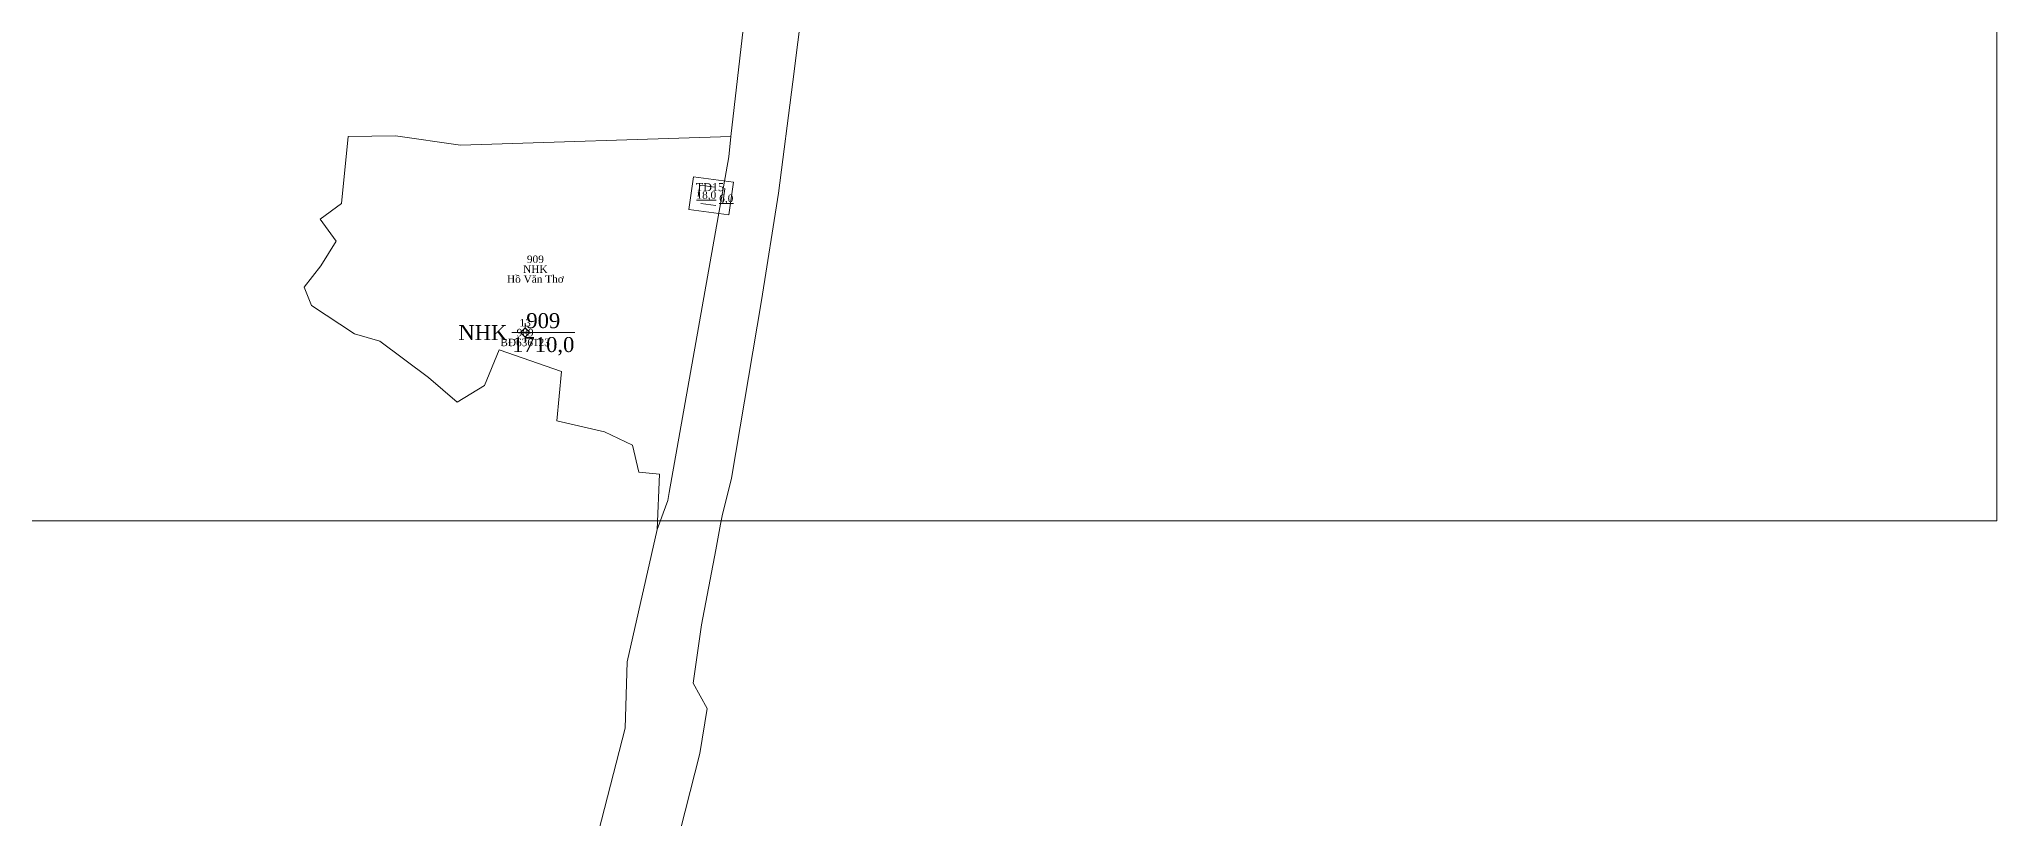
# Model space of a CAD drawing. Header units: metres. Extents: x 542180 to 550635, y 1840441 to 1846931.
# Drawn here: x 547595.8 to 547857.5, y 1841659.2 to 1841763.4 of the extents above; entities that cross this region are included whole.
import ezdxf
from ezdxf.enums import TextEntityAlignment as Align

# ---------------------------------------------------------------- set-up
doc = ezdxf.new("R2010")
doc.units = ezdxf.units.M
doc.header["$MEASUREMENT"] = 0
doc.linetypes.add('DGN Style 2', pattern=[3.355162, 2.013097, -1.342065])
for name, color, linetype, lineweight in [('Level 10', 7, 'Continuous', 0), ('Level 11', 7, 'Continuous', 0), ('Level 13', 7, 'Continuous', 0), ('Level 15', 7, 'Continuous', 0), ('Level 19', 7, 'Continuous', 0), ('Level 2', 7, 'Continuous', 0), ('Level 28', 7, 'Continuous', 0), ('Level 30', 7, 'Continuous', 0), ('Level 4', 7, 'Continuous', 0), ('Level 5', 7, 'Continuous', 0), ('Level 6', 7, 'Continuous', 0), ('Level 62', 7, 'Continuous', 0)]:
    doc.layers.add(name, color=color, linetype=linetype, lineweight=lineweight)
doc.styles.add('Style-Times New Roman', font='times.ttf')

# ---------------------------------------------------------------- blocks, each defined once
blk = doc.blocks.new('CENTRD')
at = {"layer": 'Level 11', "linetype": 'Continuous', "lineweight": 0}
h = blk.add_hatch(color=1, dxfattribs=at)
edge = h.paths.add_edge_path()
edge.add_arc((0, 0), 1.5, 0, 360)
at = {"layer": 'Level 11', "color": 1, "linetype": 'Continuous', "lineweight": 0}
for p, q in [((-6.25, 0), (-12.5, 0)), ((0, 6.25), (-6.25, 0)), ((-6.25, 0), (0, -6.25)), ((0, 12.5), (0, 6.25)), ((6.25, 0), (0, 6.25)), ((0, -6.25), (6.25, 0)), ((12.5, 0), (6.25, 0)), ((0, -6.25), (0, -12.5))]:
    blk.add_line(p, q, dxfattribs=at)
blk = doc.blocks.new('N_THUA_269')
at = {"layer": 'Level 13', "color": 1, "linetype": 'Continuous', "lineweight": 0}
blk.add_line((-1.777079, 0), (6.632921, 0), dxfattribs=at)
at = {"layer": 'Level 13', "color": 5, "linetype": 'Continuous', "lineweight": 0, "style": 'Style-Times New Roman'}
blk.add_text('909', height=2, dxfattribs=at).set_placement((2.427921, 1.6), align=Align.MIDDLE_CENTER)
at = {"layer": 'Level 2', "color": 3, "linetype": 'Continuous', "lineweight": 0, "style": 'Style-Times New Roman'}
blk.add_text('NHK', height=2, dxfattribs=at).set_placement((-2.377079, 0), align=Align.MIDDLE_RIGHT)
at = {"layer": 'Level 4', "color": 1, "linetype": 'Continuous', "lineweight": 0, "style": 'Style-Times New Roman'}
blk.add_text('1710,0', height=2, dxfattribs=at).set_placement((2.427921, -1.6), align=Align.MIDDLE_CENTER)

msp = doc.modelspace()

# ---------------------------------------------------------------- linework, layer by layer
at = {"layer": 'Level 10', "color": 7, "lineweight": 0, "flags": 128}
for points in [[(547670.51, 1841614.37), (547684.17, 1841667.97), (547685.15, 1841673.95), (547683.26, 1841677.33), (547684.38, 1841685.16), (547686.28, 1841695.18), (547686.93, 1841698.62), (547687.14, 1841699.7), (547688.39, 1841704.75), (547692.41, 1841728.47), (547694.67, 1841742.84), (547696.57, 1841757.72), (547698.61, 1841773.67), (547698.51, 1841776.43), (547697.7, 1841784.33), (547697.57, 1841790.33), (547698.36, 1841799.5), (547700.45, 1841805.63)], [(547688.32, 1841750.39), (547690.39, 1841768.68), (547690.26, 1841774.08)], [(547678.47, 1841697.89), (547678.77, 1841705.26), (547675.99, 1841705.55), (547675.14, 1841709.15), (547671.41, 1841710.93), (547665.04, 1841712.4), (547665.68, 1841719), (547657.34, 1841721.88), (547655.35, 1841717.13), (547651.73, 1841714.9), (547647.89, 1841718.21), (547641.39, 1841723.06), (547637.99, 1841724.04), (547632.23, 1841727.84), (547631.25, 1841730.27), (547633.48, 1841733.12), (547635.54, 1841736.4), (547633.41, 1841739.36), (547636.27, 1841741.44), (547637.13, 1841750.42), (547643.47, 1841750.51), (547652.15, 1841749.27), (547688.32, 1841750.39)], [(547678.47, 1841697.89), (547679.87, 1841701.76), (547680.06, 1841702.84), (547688.02, 1841747.71), (547688.32, 1841750.39)], [(547654.31, 1841594.04), (547661.93, 1841623.7), (547674.17, 1841671.33), (547674.46, 1841680.22), (547678.47, 1841697.89)]]:
    msp.add_lwpolyline(points, dxfattribs=at)
at = {"layer": 'Level 30', "color": 5, "linetype": 'Continuous', "lineweight": 0, "flags": 128}
msp.add_lwpolyline([(547688.6445, 1841744.2912), (547683.2956, 1841745.0319), (547682.6921, 1841740.6735), (547688.041, 1841739.9328), (547688.6445, 1841744.2912)], dxfattribs=at)
at = {"layer": 'Level 6', "color": 2, "linetype": 'DGN Style 2', "lineweight": 0, "flags": 128}
msp.add_lwpolyline([(547684.148988, 1841743.904183), (547687.516793, 1841743.437819), (547687.187612, 1841741.060517), (547683.819807, 1841741.526881), (547684.148988, 1841743.904183)], close=True, dxfattribs=at)
at = {"layer": 'Level 62', "color": 7, "linetype": 'Continuous', "lineweight": 0, "flags": 128}
msp.add_lwpolyline([(547027.5443, 1842079.729), (547027.5443, 1841699.0675), (547857.5443, 1841699.0675), (547857.5443, 1841853.8346)], dxfattribs=at)

# ---------------------------------------------------------------- block references
at = {"layer": 'Level 11', "color": 1, "linetype": 'Continuous', "lineweight": 0, "xscale": 0.1, "yscale": 0.1, "zscale": 0.1}
msp.add_blockref('CENTRD', (547660.8, 1841724.2), dxfattribs=at)
at = {"layer": 'Level 2', "color": 3, "linetype": 'Continuous', "lineweight": 0}
msp.add_blockref('N_THUA_269', (547660.8, 1841724.2), dxfattribs=at)

# ---------------------------------------------------------------- texts
at = {"layer": 'Level 15', "color": 1, "linetype": 'Continuous', "lineweight": 0, "insert": (547662.170233, 1841732.669589), "char_height": 1, "attachment_point": 5, "line_spacing_factor": 0.790495, "style": 'Style-Times New Roman'}
msp.add_mtext('909\\PNHK\\PHồ Văn Thơ', dxfattribs=at)
at = {"layer": 'Level 19', "color": 2, "linetype": 'Continuous', "lineweight": 0, "insert": (547660.8, 1841724.2), "char_height": 1, "attachment_point": 5, "line_spacing_factor": 0.790495, "style": 'Style-Times New Roman'}
msp.add_mtext('13\\P909\\PBĐ636123', dxfattribs=at)
at = {"layer": 'Level 28', "color": 1, "lineweight": 0, "style": 'Style-Times New Roman'}
msp.add_text('TD15', height=1.069944, dxfattribs=at).set_placement((547683.622136, 1841743.110147))
at = {"layer": 'Level 5', "color": 5, "linetype": 'Continuous', "lineweight": 0, "style": 'Style-Times New Roman'}
for s, p in [('%%u18,0%%U', (547685.028484, 1841742.586033)), ('%%u6,0%%U', (547687.693228, 1841742.154209))]:
    msp.add_text(s, height=1, dxfattribs=at).set_placement(p, align=Align.MIDDLE_CENTER)

doc.saveas('drawing.dxf')
